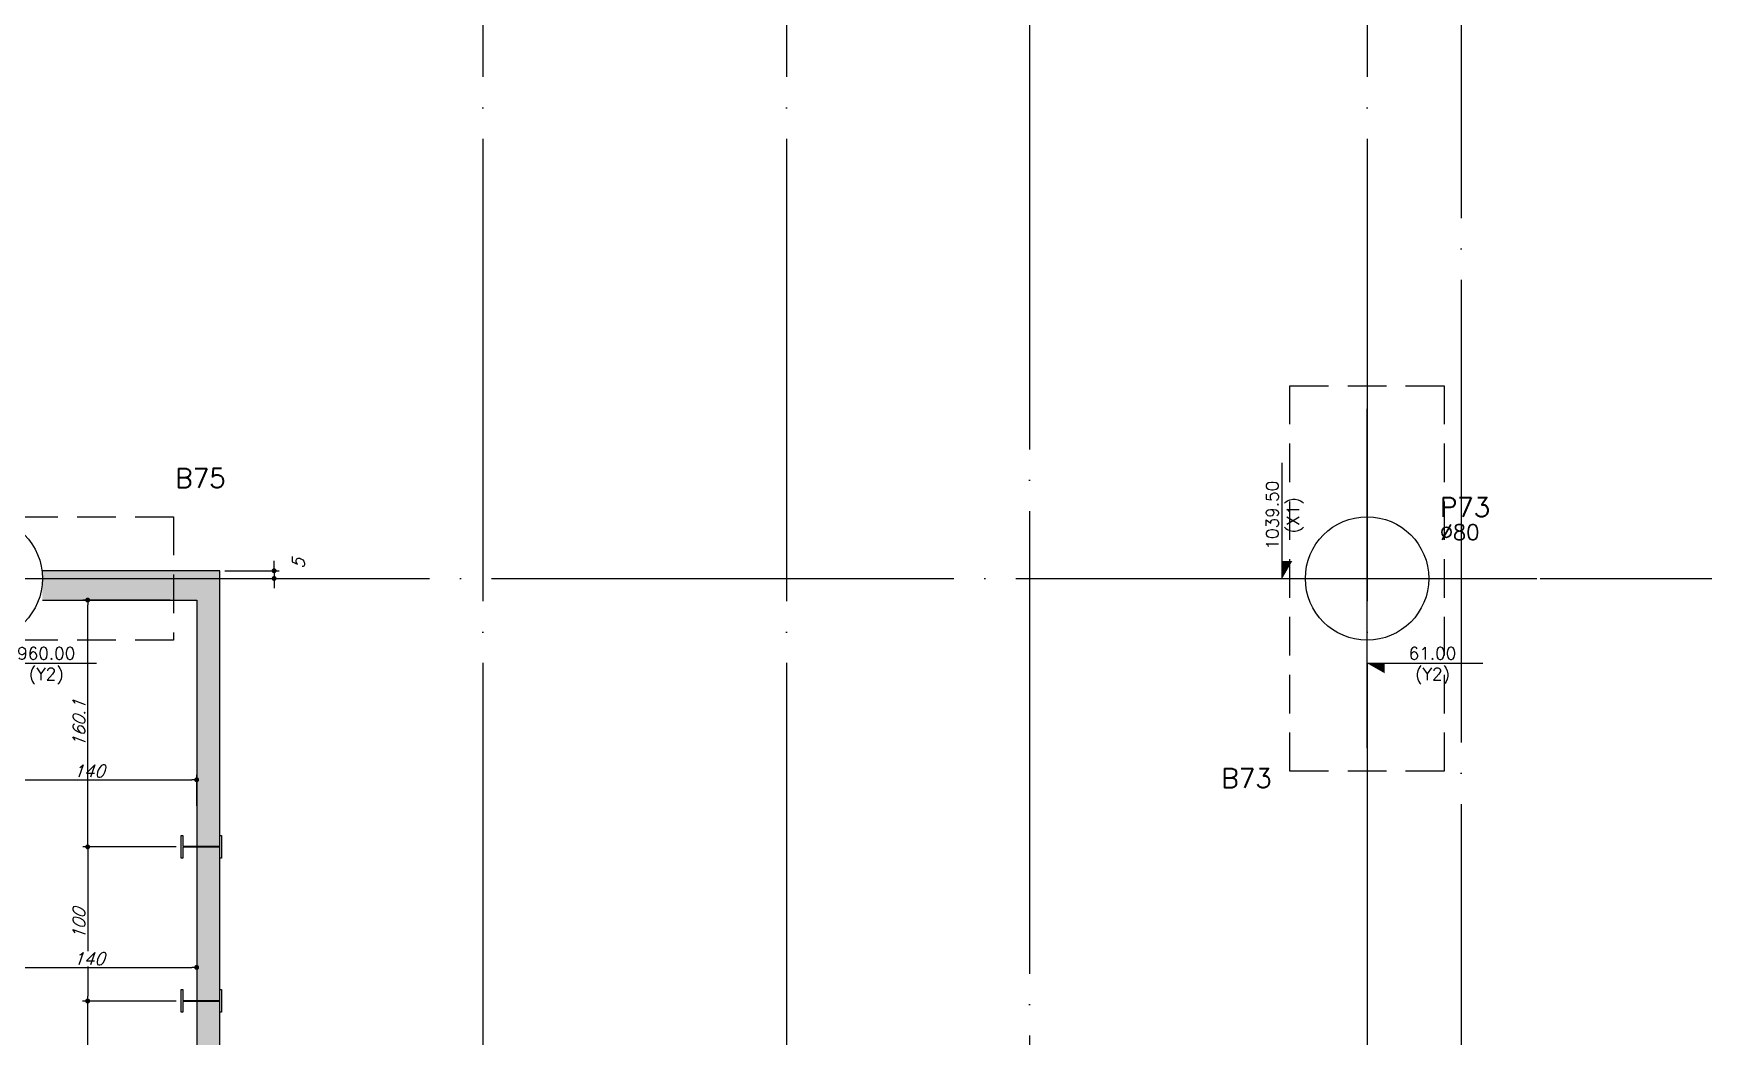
# Model space of a CAD drawing. Header units: millimetres. Extents: x -4281 to 5364, y -2128 to 2372.
# Drawn here: x 640 to 1723, y -782 to -131 of the extents above; entities that cross this region are included whole.
import ezdxf
from ezdxf.enums import TextEntityAlignment as Align

# ---------------------------------------------------------------- set-up
doc = ezdxf.new("R2010")
doc.units = ezdxf.units.MM
doc.header["$LTSCALE"] = 50
doc.linetypes.add('DASHED', pattern=[0.75, 0.5, -0.25])
doc.linetypes.add('EIXO', pattern=[6.8, 6, -0.4, 0, -0.4])
doc.layers.add('A-DETL-MBND', color=5, linetype='Continuous', lineweight=9)
for name, color, linetype in [('F-ATRIBUTO', 6, 'Continuous'), ('F-BLOCOS-NOME', 3, 'Continuous'), ('F-COTAS', 106, 'Continuous'), ('F-COTAS-ACUMU-2', 11, 'Continuous'), ('F-COTAS_PM', 106, 'Continuous'), ('F-EIXO', 12, 'EIXO'), ('F-EIXOS-DET', 1, 'Continuous'), ('F-EST-COTA', 1, 'Continuous'), ('F-ESTACAS-BARRETE', 2, 'Continuous'), ('F-PILARES-DIM', 172, 'Continuous'), ('F-PILARES-N', 170, 'Continuous'), ('F-PILARES-NOME', 170, 'Continuous'), ('F-PM_EST', 1, 'Continuous'), ('F-SOLIDO-EST', 252, 'Continuous'), ('F-TEXTO', 6, 'Continuous'), ('F-VIGAS', 3, 'Continuous')]:
    doc.layers.add(name, color=color, linetype=linetype)
doc.styles.add('COTA', font='SIMPLEX.SHX')
doc.styles.add('CP-TEXT-INCL', font='romans.shx', dxfattribs={"oblique": 20})
doc.styles.add('MCP', font='romans.shx')
doc.styles.add('ROMANS', font='romans.shx')
doc.dimstyles.new('CP-COTAS-50', dxfattribs={"dimscale": 0.64, "dimtxt": 12.5, "dimasz": 5, "dimexe": 5, "dimexo": 5, "dimgap": 2.5, "dimtad": 1, "dimdec": 1, "dimdsep": 46, "dimtxsty": 'CP-TEXT-INCL', "dimblk1": 'DOT', "dimblk2": 'DOT', "dimsah": 1, "dimcen": 9, "dimclrd": 256, "dimclre": 256, "dimclrt": 256, "dimadec": 0, "dimazin": 0, "dimtfac": 1, "dimtdec": 1, "dimtmove": 2, "dimatfit": 3, "dimldrblk": 'DOT', "dimfxl": 0, "dimtolj": 1, "dimarcsym": 0})

# ---------------------------------------------------------------- blocks, each defined once
blk = doc.blocks.new('*U233')
at = {"layer": 'F-EIXO'}
blk.add_line((0, 0), (0, -3673.4852), dxfattribs=at)
at = {"layer": 'F-TEXTO', "style": 'ROMANS'}
blk.add_attdef('EIXO', text='', height=17.5, rotation=360, dxfattribs=at).set_placement((0, 28.2072), align=Align.MIDDLE_CENTER)
blk = doc.blocks.new('*U4')
at = {"layer": 'F-EIXO'}
blk.add_line((0, 0), (7285, 0), dxfattribs=at)
at = {"layer": 'F-TEXTO', "style": 'ROMANS'}
blk.add_attdef('EIXO', text='', height=17.5, dxfattribs=at).set_placement((-28.2072, 0), align=Align.MIDDLE_CENTER)
blk = doc.blocks.new('*U10')
at = {"layer": 'F-EIXO'}
blk.add_line((0, 0), (0, -2925), dxfattribs=at)
at = {"layer": 'F-TEXTO', "style": 'ROMANS'}
blk.add_attdef('EIXO', text='', height=17.5, rotation=360, dxfattribs=at).set_placement((0, 28.2072), align=Align.MIDDLE_CENTER)
blk = doc.blocks.new('*U9')
at = {"layer": 'F-EIXO'}
blk.add_line((0, 0), (0, -3023.4852), dxfattribs=at)
at = {"layer": 'F-TEXTO', "style": 'ROMANS'}
blk.add_attdef('EIXO', text='', height=17.5, rotation=360, dxfattribs=at).set_placement((0, 28.2072), align=Align.MIDDLE_CENTER)
blk = doc.blocks.new('*U57')
at = {"color": 0}
for p, q in [((-21.2, -20.79), (-21.2, -19.29)), ((-19.2, -21.89), (-17.7, -21.89))]:
    blk.add_line(p, q, dxfattribs=at)
for points in [[(-21.2, -20.79), (-21.2, -20.563), (-21.07, -20.563), (-21.2, -20.563)], [(-19.2, -21.89), (-18.973, -21.89), (-18.973, -22.02), (-18.973, -21.89)]]:
    blk.add_solid(points, dxfattribs=at)
at = {"layer": 'F-EIXOS-DET'}
for p, q in [((-19.2, -22.99), (-19.2, -18.59)), ((-21.4, -20.79), (-17, -20.79))]:
    blk.add_line(p, q, dxfattribs=at)
at = {"layer": 'F-ATRIBUTO', "style": 'CP-TEXT-INCL', "oblique": 20, "flags": 1}
blk.add_attdef('ENCONTRO_EIXO', (-19.2, -20.79), '', height=0.05, dxfattribs=at)
blk.add_attdef('VALORMI', text='', height=0.05, dxfattribs=at).set_placement((-18.671, -20.927), align=Align.MIDDLE_CENTER)
at = {"layer": 'F-EST-COTA', "color": 2, "style": 'COTA', "flags": 1}
for tag, p in [('COTA_X', (-9.763, 0.589)), ('COTA_Y', (-9.785, 0.245))]:
    blk.add_attdef(tag, p, '', height=0.2, dxfattribs=at)
at = {"layer": 'F-EST-COTA', "color": 2, "style": 'COTA'}
blk.add_attdef('NOME_EIXO_X', text='', height=0.16, rotation=90, dxfattribs=at).set_placement((-21.14, -19.969), align=Align.TOP_CENTER)
blk.add_attdef('COTAX_CE-2', text='', height=0.16, rotation=90, dxfattribs=at).set_placement((-21.2, -19.969), align=Align.BOTTOM_CENTER)
blk.add_attdef('COTAY_CE-2', text='', height=0.16, dxfattribs=at).set_placement((-18.352, -21.89), align=Align.BOTTOM_CENTER)
blk.add_attdef('NOME_EIXO_Y', text='', height=0.16, dxfattribs=at).set_placement((-18.352, -21.95), align=Align.TOP_CENTER)
blk = doc.blocks.new('*U61')
at = {"color": 0}
for p, q in [((-2.32, -20.79), (-2.32, -19.29)), ((-1.22, -21.89), (0.28, -21.89))]:
    blk.add_line(p, q, dxfattribs=at)
for points in [[(-2.32, -20.79), (-2.32, -20.563), (-2.19, -20.563), (-2.32, -20.563)], [(-1.22, -21.89), (-0.993, -21.89), (-0.993, -22.02), (-0.993, -21.89)]]:
    blk.add_solid(points, dxfattribs=at)
at = {"layer": 'F-EIXOS-DET'}
for p, q in [((-1.22, -22.99), (-1.22, -18.59)), ((-3.42, -20.79), (0.98, -20.79))]:
    blk.add_line(p, q, dxfattribs=at)
at = {"layer": 'F-ATRIBUTO', "style": 'CP-TEXT-INCL', "oblique": 20, "flags": 1}
blk.add_attdef('ENCONTRO_EIXO', (-1.22, -20.79), '', height=0.05, dxfattribs=at)
blk.add_attdef('VALORMI', text='', height=0.05, dxfattribs=at).set_placement((-0.691, -20.927), align=Align.MIDDLE_CENTER)
at = {"layer": 'F-EST-COTA', "color": 2, "style": 'COTA', "flags": 1}
for tag, p in [('COTA_X', (-9.763, 0.589)), ('COTA_Y', (-9.785, 0.245))]:
    blk.add_attdef(tag, p, '', height=0.2, dxfattribs=at)
at = {"layer": 'F-EST-COTA', "color": 2, "style": 'COTA'}
blk.add_attdef('NOME_EIXO_X', text='', height=0.16, rotation=90, dxfattribs=at).set_placement((-2.26, -19.969), align=Align.TOP_CENTER)
blk.add_attdef('COTAX_CE-2', text='', height=0.16, rotation=90, dxfattribs=at).set_placement((-2.32, -19.969), align=Align.BOTTOM_CENTER)
blk.add_attdef('COTAY_CE-2', text='', height=0.16, dxfattribs=at).set_placement((-0.372, -21.89), align=Align.BOTTOM_CENTER)
blk.add_attdef('NOME_EIXO_Y', text='', height=0.16, dxfattribs=at).set_placement((-0.372, -21.95), align=Align.TOP_CENTER)
blk = doc.blocks.new('A$C738E28E5')
at = {"layer": 'F-SOLIDO-EST'}
h = blk.add_hatch(color=256, dxfattribs=at)
h.dxf.hatch_style = 1
h.paths.add_polyline_path([(1781.6, -934.5), (3264.5, -934.5), (3264.5, -275.5), (3249.5, -275.5), (3249.5, -919.5), (1780.6, -919.5), (1544.4, -949.5), (760.5, -949.5), (760.5, -479.5), (645.5, -479.5), (645.5, -498.5), (745.5, -498.5), (745.5, -964.5), (1545.3, -964.5)])
blk = doc.blocks.new('A$C3CB31523')
at = {"layer": 'F-VIGAS'}
for points in [[(645.5, 4501.5), (745.5, 4501.5), (745.5, 4035.5), (1545.3, 4035.5), (1781.6, 4065.5), (3264.5, 4065.5), (3264.5, 4724.5)], [(3249.5, 4724.5), (3249.5, 4080.5), (1780.6, 4080.5), (1544.4, 4050.5), (760.5, 4050.5), (760.5, 4520.5), (645.5, 4520.5)]]:
    blk.add_lwpolyline(points, dxfattribs=at)
at = {"layer": 'F-SOLIDO-EST'}
blk.add_blockref('A$C738E28E5', (0, 5000), dxfattribs=at)
blk = doc.blocks.new('_DOT')
at = {"color": 0, "linetype": 'ByBlock'}
blk.add_line((-0.5, 0), (-1, 0), dxfattribs=at)
at = {"color": 0, "linetype": 'ByBlock', "const_width": 0.5}
blk.add_lwpolyline([(-0.25, 0, 1), (0.25, 0, 1)], format="xyb", close=True, dxfattribs=at)
blk = doc.blocks.new('*D256')
at = {"layer": 'DEFPOINTS', "color": 0, "transparency": 16777216}
for p in [(0, -484.5), (760.5, -479.5), (795.7, -484.5)]:
    blk.add_point(p, dxfattribs=at)
at = {"layer": 'F-COTAS', "lineweight": -2, "transparency": 16777216}
for p, q in [((795.7, -476.3), (795.7, -473.1)), ((3.2, -484.5), (798.9, -484.5)), ((763.7, -479.5), (798.9, -479.5)), ((795.7, -479.5), (795.7, -484.5)), ((795.7, -487.7), (795.7, -490.9))]:
    blk.add_line(p, q, dxfattribs=at)
at = {"layer": 'F-COTAS', "lineweight": -2, "transparency": 16777216, "xscale": 3.2, "yscale": 3.2, "zscale": 3.2}
for p, rotation in [((795.7, -479.5), 270), ((795.7, -484.5), 90)]:
    blk.add_blockref('_DOT', p, dxfattribs=dict(at, rotation=rotation))
at = {"layer": 'F-COTAS', "transparency": 16777216, "insert": (811.4, -474.9), "char_height": 8, "attachment_point": 5, "rotation": 90, "style": 'CP-TEXT-INCL'}
blk.add_mtext('\\A1;5', dxfattribs=at)
blk = doc.blocks.new('Pilares W Gerdau - W250X38_5-1576010-Térreo')
at = {"layer": 'F-PM_EST'}
for p, q in [((-7.35, 11.98), (-7.35, 13.1)), ((-7.35, 13.1), (7.35, 13.1)), ((-7.35, 13.1), (7.35, 13.1)), ((-7.35, 11.98), (-7.35, 13.1)), ((-0.33, 11.98), (-7.35, 11.98)), ((-0.33, 11.98), (-7.35, 11.98)), ((-0.33, -11.98), (-0.33, 11.98)), ((-0.33, -11.98), (-0.33, 11.98)), ((7.35, 11.98), (0.33, 11.98)), ((0.33, 11.98), (0.33, -11.98)), ((0.33, 11.98), (0.33, -11.98)), ((7.35, 11.98), (0.33, 11.98)), ((7.35, 13.1), (7.35, 11.98)), ((7.35, 13.1), (7.35, 11.98)), ((-7.35, -13.1), (-7.35, -11.98)), ((-7.35, -11.98), (-0.33, -11.98)), ((-7.35, -11.98), (-0.33, -11.98)), ((-7.35, -13.1), (-7.35, -11.98)), ((7.35, -13.1), (-7.35, -13.1)), ((7.35, -13.1), (-7.35, -13.1)), ((0.33, -11.98), (7.35, -11.98)), ((0.33, -11.98), (7.35, -11.98)), ((7.35, -11.98), (7.35, -13.1)), ((7.35, -11.98), (7.35, -13.1))]:
    blk.add_line(p, q, dxfattribs=at)
blk = doc.blocks.new('Pilares W Gerdau - W250X38_5-590579-Térreo')
at = {"layer": 'F-PM_EST'}
for p, q in [((-7.35, 11.98), (-7.35, 13.1)), ((-7.35, 13.1), (7.35, 13.1)), ((-7.35, 13.1), (7.35, 13.1)), ((-7.35, 11.98), (-7.35, 13.1)), ((-0.33, 11.98), (-7.35, 11.98)), ((-0.33, 11.98), (-7.35, 11.98)), ((-0.33, -11.98), (-0.33, 11.98)), ((-0.33, -11.98), (-0.33, 11.98)), ((7.35, 11.98), (0.33, 11.98)), ((0.33, 11.98), (0.33, -11.98)), ((0.33, 11.98), (0.33, -11.98)), ((7.35, 11.98), (0.33, 11.98)), ((7.35, 13.1), (7.35, 11.98)), ((7.35, 13.1), (7.35, 11.98)), ((-7.35, -13.1), (-7.35, -11.98)), ((-7.35, -11.98), (-0.33, -11.98)), ((-7.35, -11.98), (-0.33, -11.98)), ((-7.35, -13.1), (-7.35, -11.98)), ((7.35, -13.1), (-7.35, -13.1)), ((7.35, -13.1), (-7.35, -13.1)), ((0.33, -11.98), (7.35, -11.98)), ((0.33, -11.98), (7.35, -11.98)), ((7.35, -11.98), (7.35, -13.1)), ((7.35, -11.98), (7.35, -13.1))]:
    blk.add_line(p, q, dxfattribs=at)
blk = doc.blocks.new('*D381')
at = {"layer": 'DEFPOINTS', "color": 0, "transparency": 16777216}
for p in [(735.4, -658.6), (674.8, -758.6), (735.4, -758.6)]:
    blk.add_point(p, dxfattribs=at)
at = {"layer": 'F-COTAS_PM', "lineweight": -2, "transparency": 16777216}
for p, q in [((732.2, -658.6), (671.6, -658.6)), ((674.8, -661.8), (674.8, -755.4)), ((732.2, -758.6), (671.6, -758.6))]:
    blk.add_line(p, q, dxfattribs=at)
at = {"layer": 'F-COTAS_PM', "lineweight": -2, "transparency": 16777216, "xscale": 3.2, "yscale": 3.2, "zscale": 3.2}
for p, rotation in [((674.8, -658.6), 90), ((674.8, -758.6), 270)]:
    blk.add_blockref('_DOT', p, dxfattribs=dict(at, rotation=rotation))
at = {"layer": 'F-COTAS_PM', "transparency": 16777216, "insert": (669.2, -708.6), "char_height": 8, "attachment_point": 5, "rotation": 90, "style": 'CP-TEXT-INCL'}
blk.add_mtext('\\A1;100', dxfattribs=at)
blk = doc.blocks.new('*D385')
at = {"layer": 'DEFPOINTS', "color": 0, "transparency": 16777216}
for p in [(735.4, -758.6), (674.7, -942.1), (735.3, -942.1)]:
    blk.add_point(p, dxfattribs=at)
at = {"layer": 'F-COTAS_PM', "lineweight": -2, "transparency": 16777216}
for p, q in [((732.2, -758.6), (671.5, -758.6)), ((674.7, -761.8), (674.7, -938.9)), ((732.1, -942.1), (671.5, -942.1))]:
    blk.add_line(p, q, dxfattribs=at)
at = {"layer": 'F-COTAS_PM', "lineweight": -2, "transparency": 16777216, "xscale": 3.2, "yscale": 3.2, "zscale": 3.2}
for p, rotation in [((674.7, -758.6), 90), ((674.7, -942.1), 270)]:
    blk.add_blockref('_DOT', p, dxfattribs=dict(at, rotation=rotation))
at = {"layer": 'F-COTAS_PM', "transparency": 16777216, "insert": (669.1, -850.4), "char_height": 8, "attachment_point": 5, "rotation": 90, "style": 'CP-TEXT-INCL'}
blk.add_mtext('\\A1;183.6', dxfattribs=at)
blk = doc.blocks.new('*D472')
at = {"layer": 'DEFPOINTS', "color": 0, "transparency": 16777216}
for p in [(745.5, -615.1), (745.5, -635.2), (605.5, -645.8)]:
    blk.add_point(p, dxfattribs=at)
at = {"layer": 'F-COTAS', "lineweight": -2, "transparency": 16777216}
for p, q in [((605.5, -642.6), (605.5, -611.9)), ((608.7, -615.1), (742.3, -615.1)), ((745.5, -632), (745.5, -611.9))]:
    blk.add_line(p, q, dxfattribs=at)
at = {"layer": 'F-COTAS', "lineweight": -2, "transparency": 16777216, "xscale": 3.2, "yscale": 3.2, "zscale": 3.2, "rotation": 180}
blk.add_blockref('_DOT', (605.5, -615.1), dxfattribs=at)
at = {"layer": 'F-COTAS', "lineweight": -2, "transparency": 16777216, "xscale": 3.2, "yscale": 3.2, "zscale": 3.2}
blk.add_blockref('_DOT', (745.5, -615.1), dxfattribs=at)
at = {"layer": 'F-COTAS', "transparency": 16777216, "insert": (675.5, -609.5), "char_height": 8, "attachment_point": 5, "style": 'CP-TEXT-INCL', "bg_fill": 3, "box_fill_scale": 1.1, "bg_fill_color": 256, "bg_fill_true_color": 13158600, "bg_fill_transparency": 0}
blk.add_mtext('\\A1;140', dxfattribs=at)
blk = doc.blocks.new('*D506')
at = {"layer": 'DEFPOINTS', "color": 0, "transparency": 16777216}
for p in [(674.8, -498.5), (731.4, -498.5), (731.4, -658.6)]:
    blk.add_point(p, dxfattribs=at)
at = {"layer": 'F-COTAS', "lineweight": -2, "transparency": 16777216}
for p, q in [((728.2, -498.5), (671.6, -498.5)), ((674.8, -655.4), (674.8, -501.7)), ((728.2, -658.6), (671.6, -658.6))]:
    blk.add_line(p, q, dxfattribs=at)
at = {"layer": 'F-COTAS', "lineweight": -2, "transparency": 16777216, "xscale": 3.2, "yscale": 3.2, "zscale": 3.2}
for p, rotation in [((674.8, -498.5), 90), ((674.8, -658.6), 270)]:
    blk.add_blockref('_DOT', p, dxfattribs=dict(at, rotation=rotation))
at = {"layer": 'F-COTAS', "transparency": 16777216, "insert": (669.2, -578.5), "char_height": 8, "attachment_point": 5, "rotation": 90, "style": 'CP-TEXT-INCL', "bg_fill": 3, "box_fill_scale": 1.1, "bg_fill_color": 256, "bg_fill_true_color": 13158600, "bg_fill_transparency": 0}
blk.add_mtext('\\A1;160.1', dxfattribs=at)
blk = doc.blocks.new('*D507')
at = {"layer": 'DEFPOINTS', "color": 0, "transparency": 16777216}
for p in [(605.5, -676), (745.5, -676), (745.5, -736.8)]:
    blk.add_point(p, dxfattribs=at)
at = {"layer": 'F-COTAS', "lineweight": -2, "transparency": 16777216}
for p, q in [((605.5, -679.2), (605.5, -740)), ((745.5, -679.2), (745.5, -740)), ((608.7, -736.8), (742.3, -736.8))]:
    blk.add_line(p, q, dxfattribs=at)
at = {"layer": 'F-COTAS', "lineweight": -2, "transparency": 16777216, "xscale": 3.2, "yscale": 3.2, "zscale": 3.2, "rotation": 180}
blk.add_blockref('_DOT', (605.5, -736.8), dxfattribs=at)
at = {"layer": 'F-COTAS', "lineweight": -2, "transparency": 16777216, "xscale": 3.2, "yscale": 3.2, "zscale": 3.2}
blk.add_blockref('_DOT', (745.5, -736.8), dxfattribs=at)
at = {"layer": 'F-COTAS', "transparency": 16777216, "insert": (675.5, -731.2), "char_height": 8, "attachment_point": 5, "style": 'CP-TEXT-INCL', "bg_fill": 3, "box_fill_scale": 1.1, "bg_fill_color": 256, "bg_fill_true_color": 13158600, "bg_fill_transparency": 0}
blk.add_mtext('\\A1;140', dxfattribs=at)

msp = doc.modelspace()

# ---------------------------------------------------------------- linework, layer by layer
at = {"layer": 'F-ESTACAS-BARRETE', "linetype": 'DASHED'}
msp.add_lwpolyline([(1454.5, -359.5), (1554.5, -359.5), (1554.5, -609.5), (1454.5, -609.5)], close=True, dxfattribs=at)
at = {"layer": 'F-PILARES-N', "linetype": 'Continuous'}
for centre in [(605.5, -484.5), (1504.5, -484.5)]:
    msp.add_circle(centre, 40, dxfattribs=at)

# ---------------------------------------------------------------- block references
at = {"layer": 'A-DETL-MBND', "rotation": 270}
for name, p in [('Pilares W Gerdau - W250X38_5-590579-Térreo', (748.49, -658.57)), ('Pilares W Gerdau - W250X38_5-1576010-Térreo', (748.49, -758.57))]:
    msp.add_blockref(name, p, dxfattribs=at)
at = {"layer": 'F-COTAS-ACUMU-2', "xscale": 50, "yscale": 50, "zscale": 50}
for name, values in [('*U57', {'NOME_EIXO_X': '(X1)', 'NOME_EIXO_Y': '(Y2)', 'COTAY_CE-2': '960.00', 'COTAX_CE-2': '1039.50'}), ('*U61', {'NOME_EIXO_X': '(X1)', 'NOME_EIXO_Y': '(Y2)', 'COTAY_CE-2': '61.00', 'COTAX_CE-2': '1039.50'})]:
    msp.add_blockref(name, (1565.5, 555), dxfattribs=at).add_auto_attribs(values)
at = {"layer": 'F-EIXO', "linetype": 'Continuous'}
for name, p in [('*U233', (1565.5, 2089.84)), ('*U9', (1285.5, 1939.84)), ('*U10', (931, 1841.36)), ('*U10', (1128, 1841.36)), ('*U10', (1504.5, 1841.36)), ('*U4', (-3824.8, -484.5))]:
    msp.add_blockref(name, p, dxfattribs=at)
at = {"layer": 'F-VIGAS', "linetype": 'Continuous'}
msp.add_blockref('A$C3CB31523', (0, -5000), dxfattribs=at)

# ---------------------------------------------------------------- texts
at = {"layer": 'F-BLOCOS-NOME', "linetype": 'Continuous', "style": 'MCP'}
for s, p in [('B75', (731.61, -425.65)), ('B73', (1409.98, -620.27))]:
    msp.add_text(s, height=12.5, dxfattribs=at).set_placement(p)
at = {"layer": 'F-PILARES-DIM', "linetype": 'Continuous', "style": 'MCP'}
msp.add_text('%%c80', height=10, dxfattribs=at).set_placement((1551.65, -459.52))
at = {"layer": 'F-PILARES-NOME', "linetype": 'Continuous', "style": 'MCP'}
msp.add_text('P73', height=12.5, dxfattribs=at).set_placement((1551.65, -444.52))

# ---------------------------------------------------------------- dimensions: what is measured, and where the dimension line sits
at = {"layer": 'F-COTAS'}
dim = msp.add_linear_dim(base=(795.69, -484.5), p1=(760.5, -479.5), p2=(0, -484.5), angle=90, dimstyle='CP-COTAS-50', override={"dimfxl": 10}, dxfattribs=at)
dim.commit()
dim.dimension.update_dxf_attribs({"geometry": '*D256', "text_midpoint": (811.42, -474.95), "dimtype": 160})
at = {"layer": 'F-COTAS_PM'}
for base, p1, p2, picture, middle in [((674.81, -758.57), (735.39, -658.57), (735.39, -758.57), '*D381', (669.21, -708.57)), ((674.66, -942.13), (735.39, -758.57), (735.32, -942.13), '*D385', (669.06, -850.35))]:
    dim = msp.add_linear_dim(base=base, p1=p1, p2=p2, angle=90, dimstyle='CP-COTAS-50', override={"dimfxl": 10}, dxfattribs=at)
    dim.commit()
    dim.dimension.update_dxf_attribs({"geometry": picture, "text_midpoint": middle})

# ---------------------------------------------------------------- next in the draw order: dimensions: what is measured, and where the dimension line sits
at = {"layer": 'F-COTAS'}
for base, p1, p2, picture, middle in [((745.5, -615.05), (605.5, -645.79), (745.5, -635.2), '*D472', (675.5, -609.45)), ((745.5, -736.81), (605.48, -675.99), (745.5, -675.99), '*D507', (675.49, -731.21))]:
    dim = msp.add_linear_dim(base=base, p1=p1, p2=p2, dimstyle='CP-COTAS-50', override={"dimtfill": 1, "dimarcsym": 2}, dxfattribs=at)
    dim.commit()
    dim.dimension.update_dxf_attribs({"geometry": picture, "text_midpoint": middle})

# ---------------------------------------------------------------- next in the draw order: dimensions: what is measured, and where the dimension line sits
dim = msp.add_linear_dim(base=(674.81, -498.5), p1=(731.39, -658.57), p2=(731.39, -498.5), angle=90, dimstyle='CP-COTAS-50', override={"dimtfill": 1, "dimarcsym": 2}, dxfattribs=at)
dim.commit()
dim.dimension.update_dxf_attribs({"geometry": '*D506', "text_midpoint": (669.21, -578.54)})

# ---------------------------------------------------------------- next in the draw order: linework, layer by layer
at = {"layer": 'F-ESTACAS-BARRETE', "linetype": 'DASHED'}
msp.add_lwpolyline([(480.5, -444.5), (730.5, -444.5), (730.5, -524.5), (480.5, -524.5)], close=True, dxfattribs=at)

doc.saveas('drawing.dxf')
